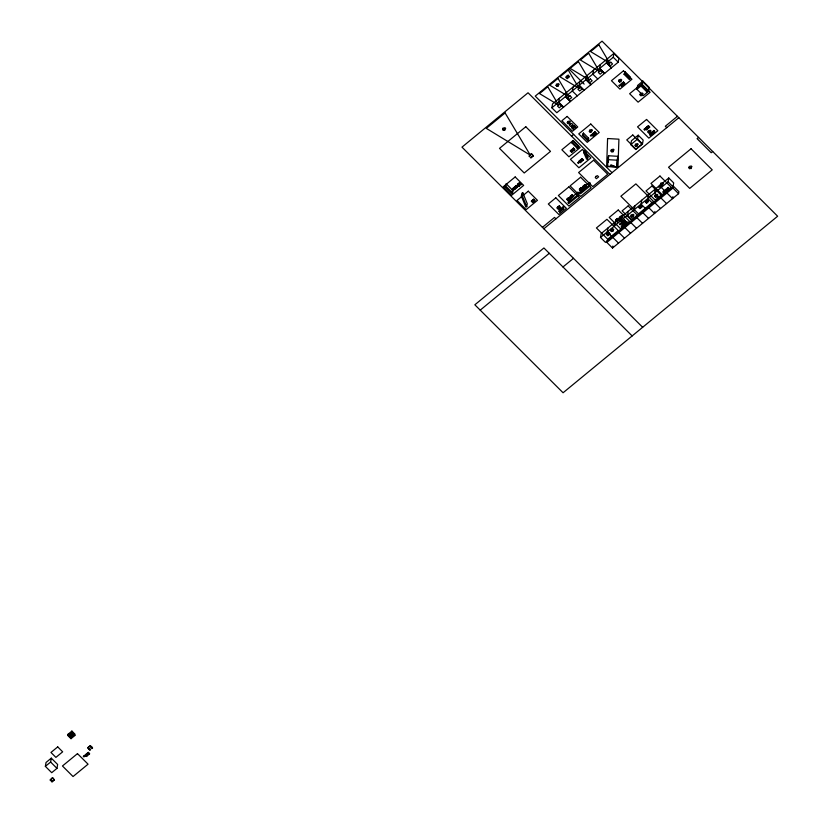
<?xml version="1.0" encoding="UTF-8"?>
<svg xmlns="http://www.w3.org/2000/svg" width="823" height="823" viewBox="0 0 823 823"><rect width="100%" height="100%" fill="white"/><g stroke="black" fill="none" stroke-linecap="round" stroke-linejoin="round"><path stroke-width="1.23" d="M607.899 159.652L607.672 166.195L616.941 166.74L617.836 156.308L608.567 155.763L607.899 159.652L617.168 160.197L617.836 156.308M608.351 162.306L608.567 155.763M616.941 166.74L617.168 160.197M512.924 189.455C511.803 193.189 515.579 187.243 512.153 189.928M578.322 162.316C578.085 165.968 579.917 159.899 577.684 162.851M644.543 129.026C644.81 133.089 645.592 126.258 643.905 129.55M45.368 766.357L46.037 762.468L51.293 758.148L57.641 764.485L56.972 768.373L51.715 772.694L45.368 766.357L50.615 762.036L51.293 758.148M50.254 780.091L52.621 777.581L54.267 779.998L52.014 781.85L50.254 780.091L52.621 777.581M52.014 781.85L54.38 779.34M67.846 735.515L68.062 734.25L71.889 731.091L72.599 731.801L72.373 733.067L68.546 736.215L67.846 735.515L71.673 732.357L71.889 731.091M68.546 736.215L68.762 734.949L68.062 734.25M68.906 736.564L69.122 735.299L69.821 736.009L69.605 737.274L68.906 736.564L72.733 733.416L72.949 732.151L73.659 732.851L73.432 734.116L69.605 737.274M70.315 737.974L70.531 736.708L74.358 733.56L75.068 734.26L74.852 735.525L71.015 738.673L70.315 737.974L74.142 734.826L74.358 733.56M71.015 738.673L71.241 737.408L70.531 736.708M505.116 186.831L506.279 183.858L512.976 190.545L512.575 192.901L511.824 193.518L505.116 186.831L506.279 183.858M521.36 196.183L521.885 193.168L522.842 192.87L527.276 203.682L526.751 206.696L525.794 206.995L521.36 196.183L522.327 195.874L522.842 192.87M529.168 156.072L531.535 153.572L533.191 155.979L530.938 157.831L529.168 156.072L531.535 153.572M530.938 157.831L533.304 155.331M551.863 107.792L552.542 103.914L613.948 53.382L618.886 58.31L618.217 62.198L556.811 112.72L551.863 107.792L613.279 57.271L613.948 53.382M559.373 98.287L558.622 102.237L563.56 107.165L558.694 102.175M566.121 92.732L565.452 96.62L570.39 101.548M566.203 92.67L565.535 96.558L570.473 101.486M573.034 87.053L572.283 90.993L577.304 95.859M579.865 81.426L579.114 85.376L584.063 90.304L579.197 85.314M559.033 211.336L559.249 210.071L563.086 206.923L563.786 207.622L563.57 208.888L559.743 212.036L559.033 211.336L562.86 208.188L563.086 206.923M559.743 212.036L559.959 210.77M572.047 143.12L573.106 140.712L578.25 145.846L577.941 147.636L577.19 148.263L572.047 143.12L573.106 140.712M577.19 148.263L578.25 145.846M568.24 202.777L568.755 199.763L577.911 192.222L578.62 192.932L578.096 195.946L568.94 203.476L568.24 202.777L577.396 195.236L577.911 192.222M593.527 70.181L592.786 74.132L597.796 78.998M582.417 135.486L583.476 133.069L588.63 138.213L588.322 140.003L587.571 140.62L582.417 135.486L583.476 133.069M583.805 152.749L584.114 150.959L585.071 150.64L587.9 157.059L587.591 158.849L586.634 159.168L583.805 152.749L584.762 152.43L585.071 150.64M600.358 64.564L599.617 68.515L604.555 73.442M580.678 189.66L581.707 190.679L581.161 191.131L580.143 190.113L589.535 182.48L590.245 183.19L589.721 186.204L580.565 193.734L579.855 193.035L580.38 190.02L581.089 190.72M607.117 59.009L606.448 62.887L611.386 67.815M607.189 58.947L606.52 62.826L611.458 67.753M589.535 182.48L589.021 185.494L579.855 193.035M624.091 74.327L625.151 71.91L630.295 77.053L629.986 78.843L629.235 79.461L624.091 74.327L625.151 71.91M600.512 237.446L601.181 233.567L668.749 177.974L673.687 182.901L673.019 186.79L605.45 242.374L600.512 237.446L668.07 181.862L668.749 177.974M607.94 228.002L607.261 231.891L612.209 236.818M606.87 242.425L672.936 188.066L673.276 186.06L678.924 191.687L678.574 193.693L612.507 248.052L606.87 242.425L607.209 240.419L608.927 238.999M636.951 89.316L637.63 85.427L642.876 81.107L649.234 87.444L648.565 91.322L643.308 95.653L636.951 89.316L642.207 84.995L642.876 81.107M614.02 226.335L614.688 222.447M613.217 235.471L612.868 237.477L618.515 243.114M612.507 248.052L612.857 246.046M630.788 144.632L631.457 140.743L638.216 135.178L643.154 140.105L642.485 143.994L635.726 149.549L630.788 144.632L637.547 139.066L638.216 135.178M621.519 216.933L621.334 218.146L620.254 217.334L621.427 216.871L620.779 220.77L625.717 225.697M628.206 211.326L627.538 215.214L632.476 220.142M634.296 209.659L634.965 205.771M649.892 134.89L650.119 133.624L653.946 130.476L654.645 131.176L654.429 132.441L650.602 135.589L649.892 134.89L653.729 131.742L653.946 130.476M650.602 135.589L650.818 134.324L650.119 133.624M641.724 200.205L641.045 204.094L645.993 209.021M648.473 194.65L647.804 198.538L652.742 203.466M655.231 189.095L654.563 192.973L659.501 197.901M654.902 211.449L654.552 213.466L648.905 207.838L649.254 205.822L650.972 204.413M661.99 183.529L661.322 187.418L666.26 192.345M672.916 196.625L672.576 198.641L666.928 193.014L667.268 190.998L669.85 188.879M659.532 185.926C656.013 188.251 663.441 186.235 658.822 186.543M571.512 136.134L573.621 134.406M512.225 191.162L512.976 190.545M587.879 138.83L588.63 138.213M651.775 133.542L654.645 131.176M542.429 227.364L554.517 217.416L555.937 218.825M677.422 116.31L665.334 126.248L666.743 127.658M543.849 228.773L678.831 117.71M480.221 310.148L549.28 253.319M698.593 137.42L697.091 138.655L711.206 152.728L712.708 151.494M562.973 266.971L573.487 258.329M618.238 230.563L607.724 239.205L596.428 227.95L606.942 219.299L618.958 231.253M638.514 213.826L653.534 201.47L635.881 183.879L620.871 196.234L639.234 214.577M622.661 227.704L619.225 230.533L618.875 232.539L624.523 238.166M627.805 223.475L625.233 225.595L624.883 227.601L630.531 233.228M632.949 219.237L631.241 220.646L630.891 222.663L636.539 228.29M639.821 213.589L637.239 215.708L636.899 217.714L642.547 223.342M646.683 207.941L643.247 210.77L642.897 212.776L648.545 218.404M656.98 199.475L655.262 200.884L654.913 202.89L660.56 208.517M664.696 193.117L661.27 195.946L660.92 197.952L666.568 203.579M70.778 735.217L73.659 732.851M586.943 157.378L587.9 157.059M618.906 85.859C618.947 83.771 620.244 88.195 619.637 85.253M590.369 135.764C590.4 133.696 591.675 138.079 591.13 135.178M619.863 224.113C624.276 223.753 617.096 225.79 620.532 223.445M83.648 756.203C88.349 755.812 80.603 758.055 84.337 755.565M573.281 129.067L571.646 127.524A1.337 1.204 9.8 0 1 571.615 126.948L573.394 125.487A1.337 1.204 9.8 0 1 574.032 125.569L575.565 127.184M581.038 191.008L579.474 189.537A1.276 1.152 9.8 0 1 579.443 188.981L581.141 187.582A1.276 1.152 9.8 0 1 581.748 187.665L583.209 189.208M518.943 186.255L517.492 184.887A1.183 1.07 9.8 0 1 517.461 184.362L519.046 183.066A1.183 1.07 9.8 0 1 519.611 183.138L520.98 184.589M89.841 749.969L87.979 748.22A1.512 1.368 9.8 0 1 87.948 747.551L89.964 745.895A1.512 1.368 9.8 0 1 90.684 745.988L92.433 747.829M572.911 128.697L571.748 127.38A1.234 1.111 9.8 0 1 571.769 126.886L573.322 125.61A1.234 1.111 9.8 0 1 573.868 125.641L575.195 126.814M580.678 190.648L579.567 189.403A1.173 1.06 9.8 0 1 579.587 188.93L581.069 187.706A1.173 1.06 9.8 0 1 581.583 187.737L582.859 188.858M616.88 221.665L615.635 220.513A1.317 1.183 9.8 0 1 615.604 219.936L617.353 218.496A1.317 1.183 9.8 0 1 617.98 218.579L619.503 220.183M568.127 200.617L566.985 199.557A1.204 1.09 9.8 0 1 566.965 199.032L568.57 197.705A1.204 1.09 9.8 0 1 569.135 197.787L570.524 199.248M518.613 185.926L517.574 184.753A1.101 0.998 9.8 0 1 517.595 184.311L518.974 183.179A1.101 0.998 9.8 0 1 519.467 183.21L520.65 184.259M89.419 749.547L88.092 748.056A1.399 1.265 9.8 0 1 88.112 747.49L89.872 746.039A1.399 1.265 9.8 0 1 90.499 746.07L92.011 747.418M616.592 221.469L615.738 220.369A1.214 1.101 9.8 0 1 615.748 219.885L617.281 218.62A1.214 1.101 9.8 0 1 617.816 218.651L619.133 219.813M567.87 200.431L567.078 199.423A1.111 1.008 9.8 0 1 567.088 198.981L568.498 197.818A1.111 1.008 9.8 0 1 568.991 197.849L570.195 198.919M642.207 84.995L648.565 91.322M613.279 57.271L618.217 62.198M624.842 73.71L629.986 78.843M599.689 68.453L604.627 73.381M653.729 131.742L654.429 132.441M590.965 84.615L586.027 79.697L586.624 75.87L586.027 79.697L590.893 84.676M568.631 68.638L584.155 84.121M637.547 139.066L642.485 143.994M567.356 75.829L566.45 76.58M668.07 181.862L673.019 186.79M672.936 188.066L678.574 193.693M583.168 134.869L588.322 140.003M612.014 172.686L535.228 96.126L602.045 41.15L777.632 216.233L563.076 392.766L474.85 304.798L543.921 247.97L632.146 335.938M609.915 174.414L528.037 92.783L461.981 147.142L642.65 327.287M640.14 205.822L639.234 206.573M572.798 142.502L577.941 147.636M620.737 216.356L619.832 217.107M618.577 219.257L619.626 220.307L619.071 220.77L618.011 219.72M584.217 185.278L583.312 186.029M616.89 220.646L617.939 221.696L617.384 222.159L616.324 221.109M582.314 188.323L583.342 189.341L582.797 189.784L581.768 188.765M531.421 154.22L533.191 155.979M571.419 195.349L570.504 196.1M607.971 232.95L607.055 233.701M562.86 208.188L563.57 208.888M558.478 206.47L557.572 207.221M532.954 199.794L532.039 200.545M505.867 186.214L512.575 192.901M71.673 732.357L72.373 733.067M72.733 733.416L73.432 734.116M74.142 734.826L74.852 735.525M50.615 762.036L56.972 768.373M52.507 778.239L54.267 779.998M50.368 779.432L52.127 781.192M584.762 152.43L587.591 158.849M522.327 195.874L526.751 206.696M504.921 128.995L504.869 130.312L502.76 128.203L504.962 127.668L505.672 128.378L504.921 128.995M558.447 84.954L558.405 86.271L556.286 84.162L558.488 83.627L559.198 84.337L558.447 84.954M569.619 122.37L569.578 123.687L567.459 121.578L569.67 121.043L570.37 121.753L569.619 122.37M591.655 130.847L591.614 132.164L589.494 130.055L591.706 129.52L592.406 130.229L591.655 130.847M607.59 138.521L606.633 166.555L617.96 167.223L618.917 139.19L607.59 138.521M610.81 165.156L613.886 165.814L610.81 165.156M613.341 150.506L613.3 151.823L611.18 149.714L613.382 149.189L614.092 149.889L613.341 150.506M613.001 230.162L612.96 231.489L610.841 229.37L613.053 228.845L613.752 229.545L613.001 230.162M621.005 80.613L620.954 81.94L618.845 79.831L621.046 79.296L621.756 79.996L621.005 80.613M633.237 215.657L633.185 216.974L631.076 214.865L633.278 214.33L633.988 215.04L633.237 215.657M637.475 144.91L637.434 146.227L635.315 144.118L637.516 143.583L638.226 144.292L637.475 144.91M642.341 94.336L642.3 95.653L640.181 93.544L642.393 93.009L643.092 93.719L642.341 94.336M647.763 201.553L647.722 202.88L645.602 200.771L647.804 200.236L648.514 200.935L647.763 201.553M650.283 131.557L650.242 132.873L648.123 130.764L650.335 130.229L651.034 130.939L650.283 131.557M657.104 195.72L657.063 197.047L654.943 194.928L657.145 194.403L657.855 195.102L657.104 195.72M662.731 184.002L662.69 185.319L660.571 183.21L662.782 182.675L663.482 183.385L662.731 184.002M691.217 167.306L691.176 168.622L689.057 166.513L691.269 165.979L691.968 166.688L691.217 167.306M532.46 200.812C534.23 203.332 534.137 198.446 532.46 200.812M532.697 200.843L533.788 200.977L532.697 200.843M566.862 76.848C568.621 79.368 568.652 74.43 566.862 76.848M567.109 76.878L568.189 77.053L567.109 76.848M557.984 207.489C559.733 210.019 559.722 205.102 557.984 207.489M558.231 207.519L559.311 207.694L558.231 207.489M570.925 196.378C572.654 198.868 572.736 194.022 570.936 196.327M571.162 196.399L572.242 196.574L571.172 196.368M583.733 186.296C585.575 188.796 585.328 183.868 583.733 186.296M583.97 186.327L585.05 186.502L583.97 186.296M607.477 233.979C609.298 236.427 609.113 231.664 607.497 233.876M607.713 233.999L608.804 234.144L607.713 233.999M620.491 217.406L621.571 217.55L620.491 217.406M639.656 206.84C641.436 209.289 641.384 204.567 639.666 206.738M639.893 206.871L640.983 207.005L639.893 206.871M570.185 124.098L569.465 125.281L570.606 126.423L572.859 124.571L571.718 123.429L570.185 124.098M595.955 176.359L595.245 177.542L596.387 178.673L598.64 176.822L597.498 175.69L595.955 176.359M505.096 112.946L486.331 128.388L530.3 155.146L505.096 112.946M547.799 86.806L539.538 93.596L558.632 105.118L547.799 86.806M558.015 78.401L549.754 85.201L568.847 96.723L558.015 78.401M568.22 70.006L559.959 76.796L579.053 88.318L568.22 70.006M578.435 61.602L570.174 68.391L589.268 79.913L578.435 61.602M588.64 53.197L580.38 59.997L599.473 71.519L588.64 53.197M598.856 44.802L590.595 51.592L609.689 63.114L598.856 44.802M568.127 75.202L565.679 77.208L567.17 78.689L569.619 76.683L568.127 75.202M502.534 129.345L503.594 130.404L502.534 129.345M556.06 85.304L557.12 86.364L556.06 85.304M503.182 129.139L503.697 129.993L503.182 129.139M556.708 85.098L557.222 85.952L556.708 85.098M525.794 126.742L499.51 148.366L524.22 172.995L550.494 151.381L525.794 126.742M559.763 104.192L557.51 106.044L559.27 107.803L561.523 105.951L559.763 104.192M569.969 95.787L567.716 97.649L569.485 99.408L571.738 97.546L569.969 95.787M580.184 87.392L577.931 89.244L579.69 91.003L581.943 89.151L580.184 87.392M590.389 78.987L588.136 80.839L589.906 82.609L592.159 80.747L590.389 78.987M600.605 70.593L598.352 72.445L600.111 74.204L602.364 72.352L600.605 70.593M610.81 62.188L608.557 64.04L610.327 65.799L612.579 63.947L610.81 62.188M567.15 116.424L561.893 120.744L572.479 131.299L577.736 126.979L567.15 116.424M623.474 70.799L611.458 80.685L619.925 89.131L631.941 79.245L623.474 70.799M567.242 122.72L568.302 123.779L567.242 122.72M567.88 122.514L568.405 123.368L567.88 122.514M618.618 80.973L619.678 82.033L618.618 80.973M619.266 80.767L619.781 81.621L619.266 80.767M623.515 82.033L620.213 84.759L621.622 86.158L624.924 83.442L623.515 82.033M620.809 84.522L620.789 85.057L620.809 84.522M621.252 84.152L621.242 84.687L621.252 84.152M621.704 83.781L621.684 84.316L621.704 83.781M622.157 83.411L622.137 83.946L622.157 83.411M622.61 83.041L622.589 83.565L622.61 83.041M623.062 82.67L623.042 83.195L623.062 82.67M623.505 82.3L623.495 82.825L623.505 82.3M621.231 84.944L621.612 85.88L621.231 84.944M621.684 84.574L621.663 85.108L621.684 84.574M622.126 84.203L622.116 84.738L622.126 84.203M622.579 83.833L622.558 84.368L622.579 83.833M623.032 83.462L623.011 83.997L623.032 83.462M623.484 83.092L623.464 83.617L623.484 83.092M623.927 82.722L623.916 83.246L623.927 82.722M622.106 84.995L622.085 85.53L622.106 84.995M623.906 83.514L622.25 84.872L623.906 83.514M624.359 83.144L624.338 83.679L624.359 83.144M572.911 127.658L572.345 128.131L573.415 129.201L573.991 128.727L572.911 127.658M574.629 126.248L574.053 126.721L575.133 127.791L575.699 127.318L574.629 126.248M515.177 176.945L503.172 186.831L511.639 195.277L523.654 185.391L515.177 176.945M590.77 124.016L578.754 133.902L587.231 142.348L599.237 132.462L590.77 124.016M516.165 185.638L512.852 188.354L514.272 189.763L517.574 187.037L516.165 185.638M513.449 188.117L513.429 188.652L513.449 188.117M513.902 187.747L513.881 188.282L513.902 187.747M514.354 187.377L514.334 187.911L514.354 187.377M514.797 187.006L514.787 187.541L514.797 187.006M515.249 186.636L515.229 187.171L515.249 186.636M515.702 186.265L515.682 186.8L515.702 186.265M516.155 185.895L516.134 186.43L516.155 185.895M513.871 188.539L514.262 189.475L513.871 188.539M514.324 188.169L514.303 188.704L514.324 188.169M514.776 187.798L514.756 188.333L514.776 187.798M515.229 187.428L515.208 187.963L515.229 187.428M515.671 187.058L515.661 187.593L515.671 187.058M516.124 186.687L516.103 187.222L516.124 186.687M516.577 186.317L516.556 186.852L516.577 186.317M518.613 185L518.109 185.422L519.066 186.379L519.57 185.957L518.613 185M520.146 183.745L519.632 184.167L520.589 185.124L521.093 184.702L520.146 183.745M641.652 83.833L629.636 93.719L638.103 102.165L650.119 92.279L641.652 83.833M573.127 140.496L561.862 149.755L568.919 156.802L580.184 147.533L573.127 140.496M514.745 188.59L514.725 189.125L514.745 188.59M516.546 187.109L514.9 188.467L516.546 187.109M516.998 186.739L516.978 187.274L516.998 186.739M642.321 85.993L641.57 86.61L646.724 91.744L647.475 91.127L642.321 85.993M589.278 131.196L590.338 132.256L589.278 131.196M589.916 130.991L590.441 131.845L589.916 130.991M573.528 148.13L570.216 150.846L571.635 152.255L574.938 149.539L573.528 148.13M570.812 150.619L570.792 151.144L570.812 150.619M571.265 150.249L571.244 150.774L571.265 150.249M571.718 149.879L571.697 150.403L571.718 149.879M572.16 149.508L572.15 150.033L572.16 149.508M572.613 149.138L572.592 149.663L572.613 149.138M573.065 148.768L573.045 149.292L573.065 148.768M573.518 148.397L573.497 148.922L573.518 148.397M571.234 151.041L571.625 151.977L571.234 151.041M571.687 150.671L571.666 151.195L571.687 150.671M572.139 150.3L572.119 150.825L572.139 150.3M572.592 149.93L572.571 150.455L572.592 149.93M573.034 149.56L573.024 150.084L573.034 149.56M573.487 149.189L573.466 149.714L573.487 149.189M573.94 148.819L573.919 149.344L573.94 148.819M639.965 94.686L641.024 95.746L639.965 94.686M594.978 131.937L591.675 134.663L593.095 136.062L596.397 133.347L594.978 131.937M640.603 94.48L641.127 95.334L640.603 94.48M572.108 151.093L572.088 151.617L572.108 151.093M573.909 149.611L572.263 150.969L573.909 149.611M574.361 149.241L574.341 149.765L574.361 149.241M592.272 134.427L592.251 134.962L592.272 134.427M592.725 134.056L592.704 134.591L592.725 134.056M593.167 133.686L593.157 134.221L593.167 133.686M593.62 133.316L593.599 133.851L593.62 133.316M594.072 132.945L594.052 133.48L594.072 132.945M594.525 132.575L594.504 133.11L594.525 132.575M594.978 132.205L594.957 132.729L594.978 132.205M592.694 134.849L593.074 135.785L592.694 134.849M593.146 134.478L593.126 135.013L593.146 134.478M593.599 134.108L593.578 134.643L593.599 134.108M594.041 133.738L594.031 134.272L594.041 133.738M594.494 133.367L594.473 133.902L594.494 133.367M594.947 132.997L594.926 133.532L594.947 132.997M595.399 132.626L595.379 133.161L595.399 132.626M593.568 134.9L593.548 135.435L593.568 134.9M595.368 133.419L593.722 134.777L595.368 133.419M595.821 133.048L595.801 133.583L595.821 133.048M528.284 191.193L517.019 200.462L526.195 209.608L537.46 200.349L528.284 191.193M582.437 149.436L570.432 159.323L578.898 167.758L590.904 157.882L582.437 149.436M582.067 158.613L578.764 161.329L580.174 162.738L583.476 160.012L582.067 158.613M579.361 161.092L579.341 161.627L579.361 161.092M579.804 160.722L579.793 161.257L579.804 160.722M580.256 160.351L580.236 160.886L580.256 160.351M580.709 159.981L580.688 160.516L580.709 159.981M581.161 159.611L581.141 160.146L581.161 159.611M581.614 159.24L581.594 159.775L581.614 159.24M582.056 158.87L582.046 159.405L582.056 158.87M533.716 199.166L531.277 201.172L532.769 202.653L535.207 200.647L533.716 199.166M579.783 161.514L580.164 162.45L579.783 161.514M580.236 161.143L580.215 161.678L580.236 161.143M580.678 160.773L580.668 161.308L580.678 160.773M581.131 160.403L581.11 160.938L581.131 160.403M581.583 160.032L581.563 160.567L581.583 160.032M582.036 159.662L582.015 160.197L582.036 159.662M582.489 159.292L582.468 159.827L582.489 159.292M580.657 161.565L580.637 162.1L580.657 161.565M582.458 160.084L580.801 161.442L582.458 160.084M582.91 159.713L582.89 160.248L582.91 159.713M593.609 160.207L578.6 172.552L592.714 186.626L607.734 174.281L593.609 160.207M646.559 119.458L637.547 126.865L648.843 138.13L657.855 130.713L646.559 119.458M610.954 150.866L612.014 151.916L610.954 150.866M611.602 150.65L612.117 151.514L611.602 150.65M568.888 186.883L558.375 195.524L568.96 206.079L579.474 197.438L568.888 186.883M580.606 177.233L570.092 185.885L580.678 196.44L591.192 187.788L580.606 177.233M555.823 197.818L548.313 204.001L558.899 214.556L566.409 208.373L555.823 197.818M632.774 134.993L626.766 139.931L635.942 149.076L641.94 144.138L632.774 134.993M648.421 125.724L645.119 128.439L646.528 129.849L649.831 127.123L648.421 125.724M645.716 128.203L645.695 128.738L645.716 128.203M646.158 127.832L646.148 128.367L646.158 127.832M646.611 127.462L646.59 127.997L646.611 127.462M647.063 127.092L647.043 127.627L647.063 127.092M647.516 126.721L647.495 127.256L647.516 126.721M647.958 126.351L647.948 126.886L647.958 126.351M648.411 125.981L648.39 126.516L648.411 125.981M646.137 128.625L646.518 129.561L646.137 128.625M646.58 128.254L646.569 128.789L646.58 128.254M647.032 127.884L647.022 128.419L647.032 127.884M647.485 127.514L647.464 128.049L647.485 127.514M647.938 127.143L647.917 127.678L647.938 127.143M648.39 126.773L648.37 127.308L648.39 126.773M648.833 126.403L648.822 126.937L648.833 126.403M647.012 128.676L646.991 129.211L647.012 128.676M648.812 127.195L647.156 128.553L648.812 127.195M649.265 126.824L649.244 127.359L649.265 126.824M647.907 131.906L648.956 132.966L647.907 131.906M648.545 131.701L649.069 132.554L648.545 131.701M572.18 194.722L569.742 196.728L571.234 198.22L573.672 196.213L572.18 194.722M559.239 205.843L556.801 207.849L558.292 209.34L560.73 207.334L559.239 205.843M584.988 184.65L582.55 186.656L584.042 188.148L586.48 186.132L584.988 184.65M568.137 199.68L567.613 200.102L568.59 201.069L569.105 200.647L568.137 199.68M569.681 198.405L569.166 198.827L570.133 199.794L570.648 199.372L569.681 198.405M635.089 145.26L636.148 146.319L635.089 145.26M635.737 145.054L636.251 145.908L635.737 145.054M691.053 148.757L668.533 167.285L689.705 188.395L712.224 169.867L691.053 148.757M618.238 210.009L609.226 217.426L620.521 228.681L629.523 221.274L618.238 210.009M659.964 176.029L650.952 183.447L662.248 194.701L671.259 187.294L659.964 176.029M652.001 185.988L646.004 190.936L655.17 200.082L661.178 195.144L652.001 185.988M628.134 205.925L622.126 210.873L631.303 220.019L637.311 215.07L628.134 205.925M621.509 215.729L619.061 217.735L620.563 219.227L623.001 217.221L621.509 215.729M660.355 184.352L661.404 185.412L660.355 184.352M660.992 184.146L661.517 185L660.992 184.146M640.911 205.194L638.473 207.201L639.965 208.682L642.403 206.676L640.911 205.194M610.625 230.522L611.684 231.572L610.625 230.522M645.376 201.913L646.436 202.972L645.376 201.913M608.732 232.323L606.294 234.329L607.785 235.82L610.224 233.814L608.732 232.323M611.263 230.306L611.787 231.17L611.263 230.306M646.024 201.707L646.539 202.561L646.024 201.707M624.328 219.854L621.026 222.58L622.435 223.979L625.737 221.264L624.328 219.854M621.612 222.344L621.602 222.879L621.612 222.344M622.065 221.973L622.044 222.508L622.065 221.973M622.517 221.603L622.497 222.138L622.517 221.603M622.97 221.233L622.949 221.757L622.97 221.233M623.423 220.862L623.402 221.387L623.423 220.862M623.865 220.492L623.855 221.017L623.865 220.492M624.318 220.122L624.297 220.646L624.318 220.122M622.044 222.766L622.425 223.702L622.044 222.766M622.486 222.395L622.476 222.93L622.486 222.395M622.939 222.025L622.918 222.56L622.939 222.025M623.392 221.654L623.371 222.189L623.392 221.654M623.844 221.284L623.824 221.819L623.844 221.284M624.287 220.914L624.276 221.438L624.287 220.914M624.739 220.543L624.729 221.068L624.739 220.543M688.841 167.655L689.89 168.715L688.841 167.655M654.717 196.08L655.777 197.129L654.717 196.08M689.479 167.45L690.003 168.304L689.479 167.45M630.85 216.007L631.91 217.066L630.85 216.007M655.365 195.864L655.88 196.728L655.365 195.864M622.918 222.817L622.898 223.352L622.918 222.817M624.719 221.336L623.062 222.694L624.719 221.336M625.161 220.965L625.151 221.5L625.161 220.965M631.498 215.801L632.013 216.655L631.498 215.801M626.642 221.634L621.159 226.14L621.869 226.839L627.342 222.333L626.642 221.634M668.194 187.449L662.71 191.954L663.42 192.664L668.893 188.148L668.194 187.449M57.713 746.893L50.964 752.459L55.902 757.386L62.661 751.821L57.713 746.893M77.475 753.631L62.455 765.987L73.041 776.542L88.061 764.186L77.475 753.631M89.419 748.364L88.771 748.899L89.995 750.113L90.643 749.588L89.419 748.364M91.363 746.77L90.715 747.305L91.939 748.519L92.588 747.984L91.363 746.77M88.267 752.376L84.954 755.092L86.374 756.502L89.676 753.786L88.267 752.376M85.551 754.866L85.53 755.391L85.551 754.866M86.004 754.496L85.983 755.02L86.004 754.496M86.456 754.125L86.436 754.65L86.456 754.125M86.899 753.755L86.888 754.28L86.899 753.755M87.351 753.384L87.331 753.909L87.351 753.384M87.804 753.014L87.783 753.539L87.804 753.014M88.256 752.644L88.236 753.168L88.256 752.644M85.973 755.288L86.364 756.224L85.973 755.288M86.425 754.917L86.405 755.442L86.425 754.917M86.878 754.547L86.857 755.072L86.878 754.547M87.331 754.177L87.31 754.701L87.331 754.177M87.773 753.806L87.763 754.331L87.773 753.806M88.226 753.436L88.205 753.961L88.226 753.436M88.678 753.066L88.658 753.59L88.678 753.066M86.847 755.339L86.827 755.874L86.847 755.339M88.647 753.858L87.001 755.216L88.647 753.858M89.1 753.487L89.079 754.012L89.1 753.487"/></g></svg>
